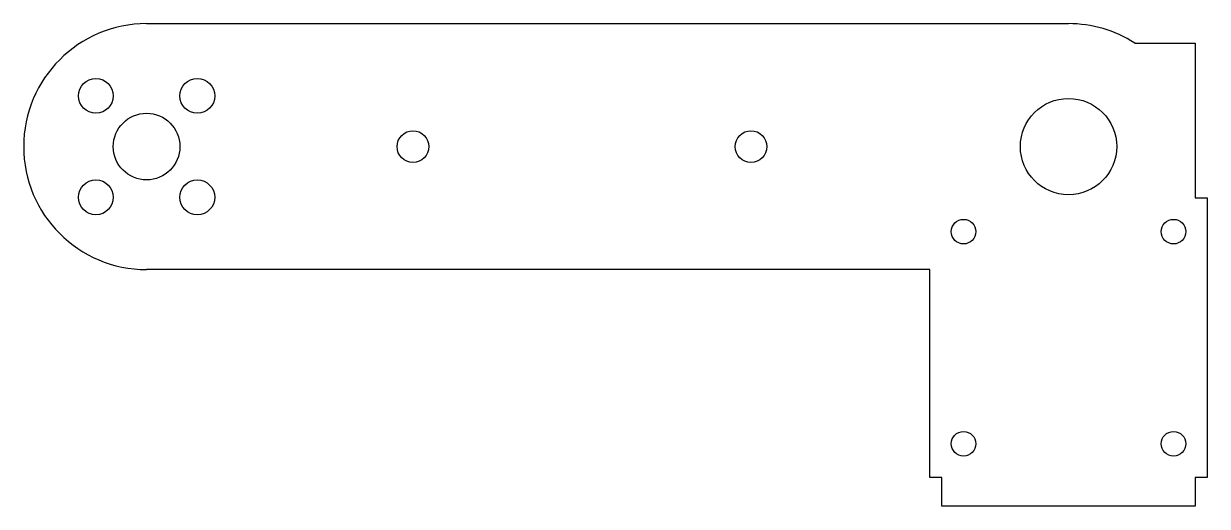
# Model space of a CAD drawing. Header units: millimetres. Extents: x 0 to 116, y 0 to 47.
import ezdxf

# ---------------------------------------------------------------- set-up
doc = ezdxf.new("R2010")
doc.units = ezdxf.units.MM
doc.layers.add('КОНТУР', color=7, linetype='Continuous')
doc.layers.add('ОТВЕРСТИЯ', color=3, linetype='Continuous')

msp = doc.modelspace()

# ---------------------------------------------------------------- linework, layer by layer
at = {"layer": 'КОНТУР'}
for p, q in [((12, 47.11), (102, 47.11)), ((108.46, 45.22), (114.36, 45.22)), ((114.36, 45.22), (114.36, 30.11)), ((114.36, 30.11), (115.55, 30.11)), ((115.55, 30.11), (115.55, 2.81)), ((88.45, 23.11), (12, 23.11)), ((88.45, 2.81), (88.45, 23.11)), ((89.64, 2.81), (88.45, 2.81)), ((89.64, 0), (89.64, 2.81)), ((114.36, 2.81), (114.36, 0)), ((115.55, 2.81), (114.36, 2.81)), ((114.36, 0), (89.64, 0))]:
    msp.add_line(p, q, dxfattribs=at)
for centre, start, end in [((12, 35.11), 90, 270), ((102, 35.11), 57.4228, 90)]:
    msp.add_arc(centre, 12, start, end, dxfattribs=at)
at = {"layer": 'ОТВЕРСТИЯ'}
for centre, radius in [((7.05, 40.06), 1.7), ((16.95, 40.06), 1.7), ((102, 35.11), 4.7), ((12, 35.11), 3.25), ((38, 35.11), 1.55), ((71, 35.11), 1.55), ((7.05, 30.16), 1.7), ((16.95, 30.16), 1.7), ((91.75, 26.81), 1.2), ((112.25, 26.81), 1.2), ((91.75, 6.11), 1.2), ((112.25, 6.11), 1.2)]:
    msp.add_circle(centre, radius, dxfattribs=at)

doc.saveas('drawing.dxf')
